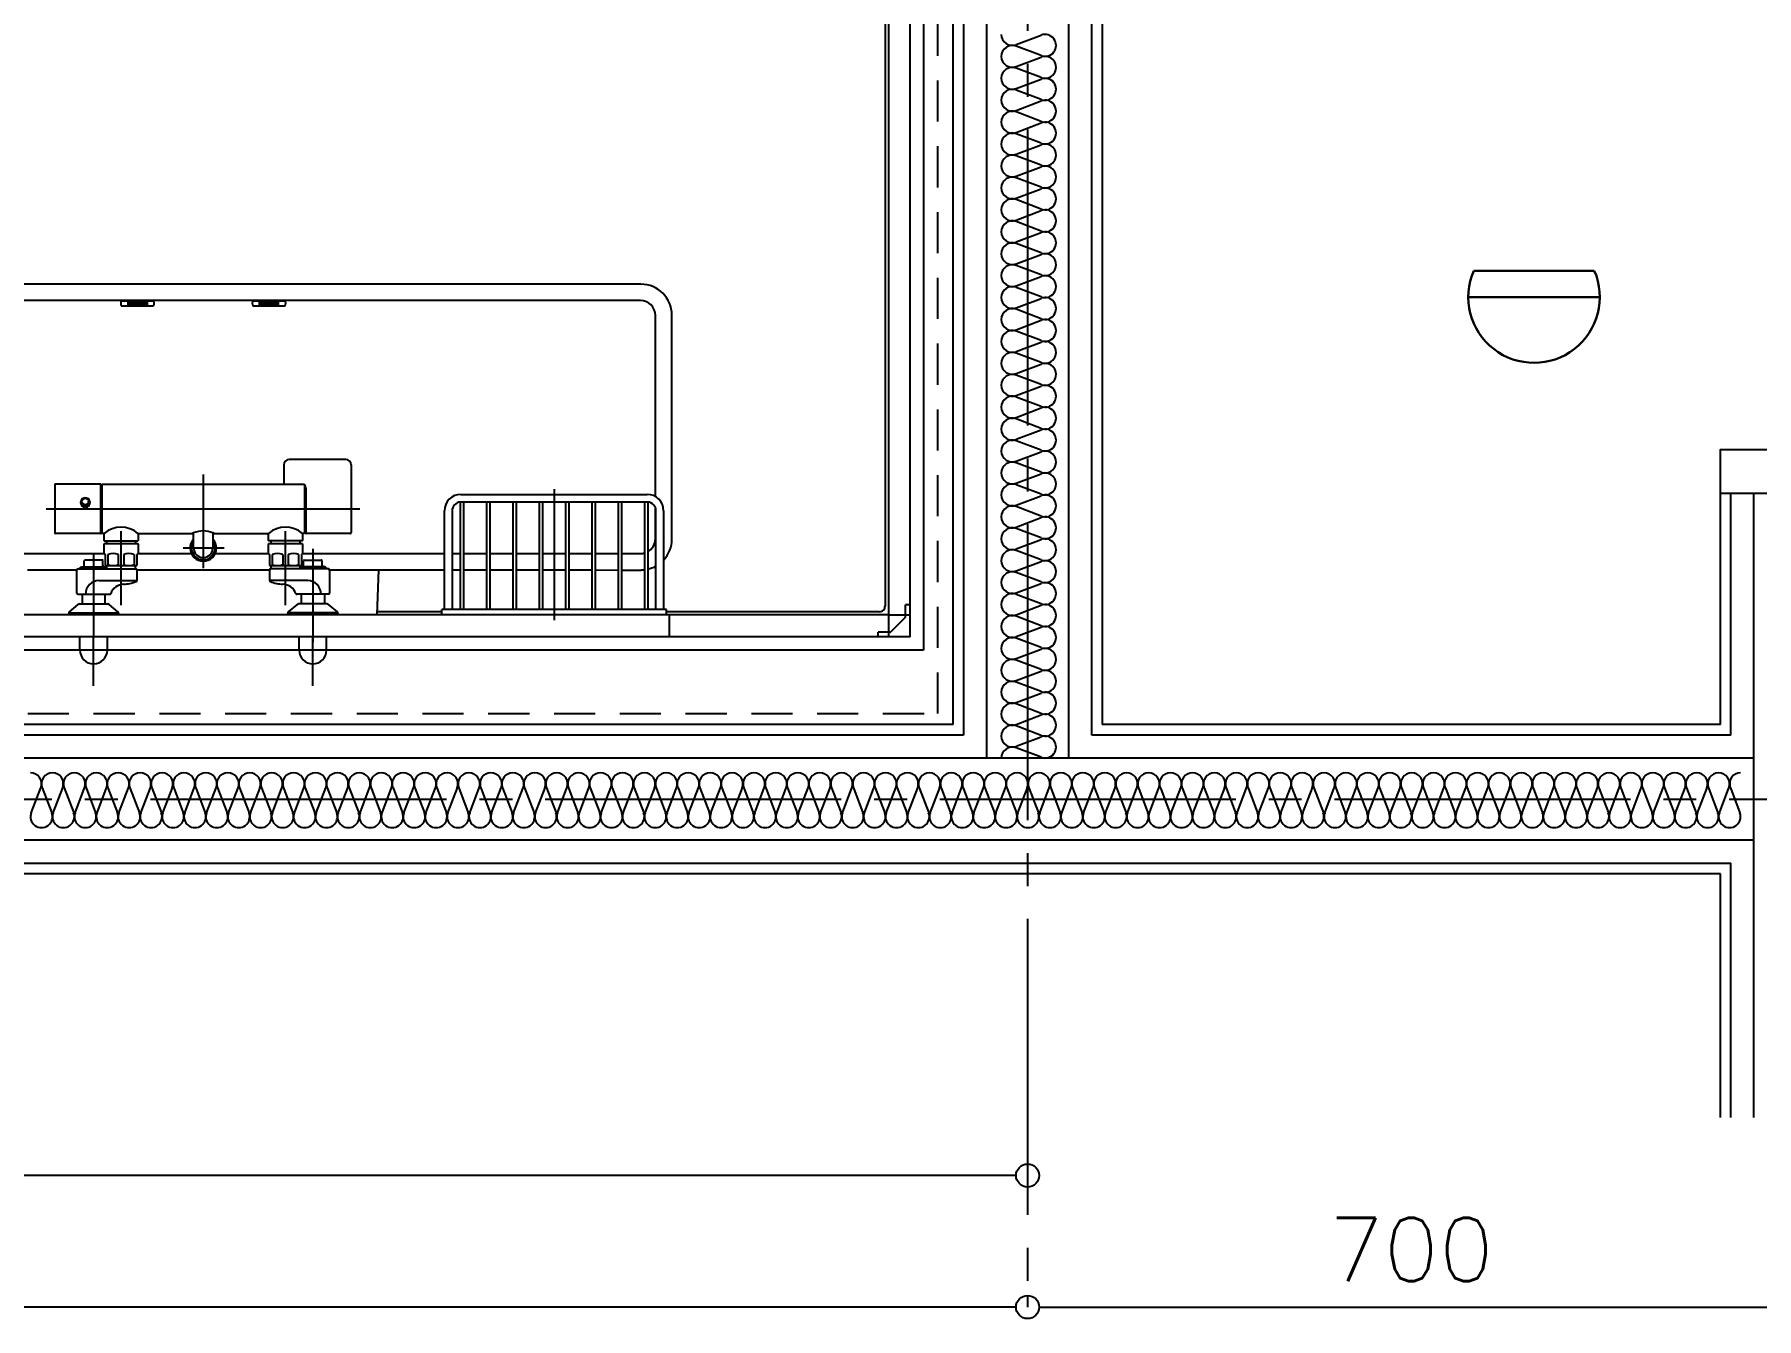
# Model space of a CAD drawing. Header units: millimetres. Extents: x 8300 to 98248, y -10383 to 40000.
# Drawn here: x 28394 to 29965, y 11826 to 12997 of the extents above; entities that cross this region are included whole.
import ezdxf
from ezdxf.enums import TextEntityAlignment as Align

# ---------------------------------------------------------------- set-up
doc = ezdxf.new("R2010")
doc.units = ezdxf.units.MM
doc.header["$LTSCALE"] = 300
doc.linetypes.add('CADEWA_LINE5', pattern=[1.2, 0.9, -0.1, 0.1, -0.1])
doc.linetypes.add('DASH-S', pattern=[0.2, 0.125, -0.075])
doc.layers.add('525EH_Tenjyo(3)', color=7, linetype='CONTINUOUS')
doc.layers.add('K建0_壁', color=7, linetype='CONTINUOUS')
doc.styles.add('txt2', font='txt.shx', dxfattribs={"width": 1.197332, "bigfont": 'extfont2'})

# ---------------------------------------------------------------- blocks, each defined once
blk = doc.blocks.new('ZGroup285', base_point=(29762, 12740))
at = {"layer": '525EH_Tenjyo(3)', "color": 6, "linetype": 'Continuous', "lineweight": 30}
for p, q in [((29707, 12782), (29817, 12782)), ((29702, 12758), (29822, 12758))]:
    blk.add_line(p, q, dxfattribs=at)
blk.add_arc((29762, 12758), 60, 156.4305, 23.5695, dxfattribs=at)

msp = doc.modelspace()

# ---------------------------------------------------------------- linework, layer by layer
at = {"layer": 'K建0_壁', "color": 250, "linetype": 'Continuous', "lineweight": -3}
for p, q in [((29205, 14100), (29205, 12436)), ((29193, 12448), (29193, 14088)), ((29241.5, 13968.5), (29241.5, 12358.5)), ((29262.5, 13947.5), (29262.5, 12337.5)), ((29337.5, 12337.5), (29337.5, 13872.5)), ((29358.5, 12358.5), (29358.5, 13851.5)), ((29170, 13308.8), (29170, 12476)), ((29173, 13268), (29173, 12468)), ((29289.6, 12988.2), (29312.5, 12996.8)), ((29312.5, 12978.2), (29289.6, 12986.8)), ((29289.6, 12968.2), (29312.5, 12976.8)), ((29312.5, 12958.2), (29289.6, 12966.8)), ((29289.6, 12948.2), (29312.5, 12956.8)), ((29312.5, 12938.2), (29289.6, 12946.8)), ((29289.6, 12928.2), (29312.5, 12936.8)), ((29312.5, 12918.2), (29289.6, 12926.8)), ((29289.6, 12908.2), (29312.5, 12916.8)), ((29312.5, 12898.2), (29289.6, 12906.8)), ((29289.6, 12888.2), (29312.5, 12896.8)), ((29312.5, 12878.2), (29289.6, 12886.8)), ((29289.6, 12868.2), (29312.5, 12876.8)), ((29312.5, 12858.2), (29289.6, 12866.8)), ((29289.6, 12848.2), (29312.5, 12856.8)), ((29312.5, 12838.2), (29289.6, 12846.8)), ((29289.6, 12828.2), (29312.5, 12836.8)), ((29312.5, 12818.2), (29289.6, 12826.8)), ((29289.6, 12808.2), (29312.5, 12816.8)), ((29312.5, 12798.2), (29289.6, 12806.8)), ((29289.6, 12788.2), (29312.5, 12796.8)), ((29312.5, 12778.2), (29289.6, 12786.8)), ((29289.6, 12768.2), (29312.5, 12776.8)), ((28947.2, 12769.7), (28148.8, 12769.7)), ((29312.5, 12758.2), (29289.6, 12766.8)), ((29289.6, 12748.2), (29312.5, 12756.8)), ((28947, 12754.7), (28149, 12754.7)), ((28473.2, 12754.6), (28479.2, 12754.6)), ((28473.2, 12750), (28479.2, 12750)), ((28479.2, 12754.6), (28496.7, 12754.6)), ((28479.2, 12754.6), (28479.2, 12753.4)), ((28479.2, 12753.4), (28479.2, 12751.2)), ((28479.2, 12753.4), (28496.7, 12753.4)), ((28479.2, 12752.3), (28496.7, 12752.3)), ((28479.2, 12751.2), (28479.2, 12750)), ((28479.2, 12751.2), (28496.7, 12751.2)), ((28479.2, 12750), (28496.7, 12750)), ((28496.7, 12754.6), (28502.7, 12754.6)), ((28496.7, 12754.6), (28496.7, 12753.4)), ((28496.7, 12753.4), (28496.7, 12752.3)), ((28496.7, 12752.3), (28496.7, 12751.2)), ((28496.7, 12751.2), (28496.7, 12750)), ((28496.7, 12750), (28502.7, 12750)), ((28593.2, 12754.6), (28599.2, 12754.6)), ((28593.2, 12750), (28599.2, 12750)), ((28599.2, 12753.4), (28599.2, 12754.6)), ((28599.2, 12754.6), (28616.7, 12754.6)), ((28599.2, 12753.4), (28616.7, 12753.4)), ((28599.2, 12752.3), (28599.2, 12753.4)), ((28599.2, 12752.3), (28616.7, 12752.3)), ((28599.2, 12751.2), (28599.2, 12752.3)), ((28599.2, 12751.2), (28616.7, 12751.2)), ((28599.2, 12750), (28599.2, 12751.2)), ((28599.2, 12750), (28616.7, 12750)), ((28616.7, 12753.4), (28616.7, 12754.6)), ((28616.7, 12754.6), (28622.7, 12754.6)), ((28616.7, 12751.2), (28616.7, 12753.4)), ((28616.7, 12750), (28616.7, 12751.2)), ((28616.7, 12750), (28622.7, 12750)), ((28960.5, 12576), (28960.5, 12741.2)), ((28975.5, 12537.3), (28975.5, 12741.4)), ((29312.5, 12738.2), (29289.6, 12746.8)), ((29289.6, 12728.2), (29312.5, 12736.8)), ((29312.5, 12718.2), (29289.6, 12726.8)), ((29289.6, 12708.2), (29312.5, 12716.8)), ((29312.5, 12698.2), (29289.6, 12706.8)), ((29289.6, 12688.2), (29312.5, 12696.8)), ((29312.5, 12678.2), (29289.6, 12686.8)), ((29289.6, 12668.2), (29312.5, 12676.8)), ((29312.5, 12658.2), (29289.6, 12666.8)), ((29289.6, 12648.2), (29312.5, 12656.8)), ((29312.5, 12638.2), (29289.6, 12646.8)), ((29289.6, 12628.2), (29312.5, 12636.8)), ((29312.5, 12618.2), (29289.6, 12626.8)), ((29289.6, 12608.2), (29312.5, 12616.8)), ((28621.5, 12604.8), (28621.5, 12588.8)), ((28678, 12609.8), (28626.5, 12609.8)), ((28683, 12604.8), (28683, 12543.1)), ((29312.5, 12598.2), (29289.6, 12606.8)), ((28412.5, 12586.5), (28412.5, 12543.1)), ((28453.9, 12587.3), (28413.3, 12587.3)), ((28454.2, 12587), (28454.2, 12585.4)), ((28454.2, 12585.4), (28454.7, 12585.4)), ((28454.2, 12585.4), (28454.2, 12543.6)), ((28455, 12586.8), (28455.5, 12586.8)), ((28455, 12586.8), (28455, 12585.7)), ((28455, 12585.7), (28455, 12543.3)), ((28455.5, 12587.4), (28455.5, 12586.8)), ((28455.5, 12587.4), (28622.1, 12587.4)), ((28455.5, 12586.8), (28455.5, 12542.2)), ((28548, 12596.1), (28548, 12510.6)), ((28622.1, 12587.4), (28640.5, 12587.4)), ((28640.5, 12587.4), (28640.5, 12542.8)), ((28641, 12585.5), (28641, 12543.9)), ((28641.6, 12583.8), (28641.6, 12544.2)), ((29289.6, 12588.2), (29312.5, 12596.8)), ((29312.5, 12578.2), (29289.6, 12586.8)), ((28437.3, 12570.6), (28437.3, 12571.5)), ((28443.4, 12570.6), (28443.4, 12571.5)), ((28782.5, 12571), (28782.5, 12473)), ((28783, 12578), (28953, 12578)), ((28785.5, 12571), (28783, 12571)), ((28806.5, 12571), (28785.5, 12571)), ((28785.5, 12571), (28785.5, 12473)), ((28809.5, 12571), (28806.5, 12571)), ((28806.5, 12571), (28806.5, 12473)), ((28830.5, 12571), (28809.5, 12571)), ((28809.5, 12571), (28809.5, 12473)), ((28833.5, 12571), (28830.5, 12571)), ((28830.5, 12571), (28830.5, 12473)), ((28854.5, 12571), (28833.5, 12571)), ((28833.5, 12571), (28833.5, 12473)), ((28857.5, 12571), (28854.5, 12571)), ((28854.5, 12571), (28854.5, 12473)), ((28878.5, 12571), (28857.5, 12571)), ((28857.5, 12571), (28857.5, 12473)), ((28868, 12582.7), (28868, 12463.3)), ((28881.5, 12571), (28878.5, 12571)), ((28878.5, 12571), (28878.5, 12473)), ((28902.5, 12571), (28881.5, 12571)), ((28881.5, 12571), (28881.5, 12473)), ((28905.5, 12571), (28902.5, 12571)), ((28902.5, 12571), (28902.5, 12473)), ((28926.5, 12571), (28905.5, 12571)), ((28905.5, 12571), (28905.5, 12473)), ((28929.5, 12571), (28926.5, 12571)), ((28926.5, 12571), (28926.5, 12473)), ((28950.5, 12571), (28929.5, 12571)), ((28929.5, 12571), (28929.5, 12473)), ((28953, 12571), (28950.5, 12571)), ((28950.5, 12571), (28950.5, 12473)), ((28953.5, 12571), (28953.5, 12473)), ((29289.6, 12568.2), (29312.5, 12576.8)), ((29941.5, 12358.5), (29941.5, 12578.8)), ((29962.5, 12009.7), (29962.5, 12578.8)), ((28404.8, 12564.8), (28690.7, 12564.8)), ((28960.5, 12537.5), (28960.5, 12565.8)), ((28961, 12473), (28961, 12563)), ((28968, 12563), (28968, 12473)), ((29312.5, 12558.2), (29289.6, 12566.8)), ((29289.6, 12548.2), (29312.5, 12556.8)), ((28453.9, 12542.3), (28413.3, 12542.3)), ((28454.2, 12543.6), (28454.7, 12543.6)), ((28454.2, 12543.6), (28454.2, 12542.6)), ((28455, 12543.3), (28455, 12542.2)), ((28455.5, 12542.2), (28455, 12542.2)), ((28457.5, 12542.2), (28455.5, 12542.2)), ((28457.5, 12536), (28457.5, 12542.2)), ((28457.5, 12542.2), (28457.5, 12542.2)), ((28473, 12476.8), (28473, 12544.3)), ((28488.5, 12542.2), (28488.5, 12536)), ((28488.5, 12542.2), (28488.5, 12542.2)), ((28488.5, 12542.2), (28537.9, 12542.2)), ((28539.2, 12537.2), (28539.2, 12542.8)), ((28539.2, 12529.1), (28539.2, 12537.2)), ((28558, 12542.2), (28607.5, 12542.2)), ((28607.5, 12536), (28607.5, 12542.2)), ((28607.5, 12542.2), (28607.5, 12542.2)), ((28623, 12476.8), (28623, 12544.3)), ((28638.5, 12542.2), (28638.5, 12536)), ((28640.5, 12542.2), (28638.5, 12542.2)), ((28638.5, 12542.2), (28638.5, 12542.2)), ((28641, 12542.8), (28640.5, 12542.8)), ((28640.5, 12542.8), (28640.5, 12542.2)), ((28641, 12543.9), (28641, 12542.8)), ((28641.6, 12544.2), (28641.3, 12544.2)), ((28641.6, 12544.2), (28641.6, 12542.6)), ((28682.2, 12542.3), (28641.9, 12542.3)), ((29312.5, 12538.2), (29289.6, 12546.8)), ((29289.6, 12528.2), (29312.5, 12536.8)), ((28286.5, 12524), (28457.5, 12524)), ((28448, 12523.9), (28448, 12447.1)), ((28457.5, 12524.1), (28457.5, 12532.7)), ((28457.6, 12523.9), (28458.4, 12523.1)), ((28459.6, 12533), (28457.8, 12533)), ((28458.5, 12522.9), (28458.5, 12513)), ((28459.6, 12535.7), (28486.4, 12535.7)), ((28486.4, 12533), (28459.6, 12533)), ((28461, 12523), (28461, 12514)), ((28470.5, 12523), (28470.5, 12514)), ((28475.5, 12523), (28475.5, 12514)), ((28485, 12523), (28485, 12514)), ((28486.4, 12533), (28486.4, 12535.7)), ((28486.4, 12535.7), (28488.2, 12535.7)), ((28488.2, 12533), (28486.4, 12533)), ((28487.5, 12522.9), (28487.5, 12513)), ((28488.4, 12523.9), (28487.6, 12523.1)), ((28488.5, 12532.7), (28488.5, 12524.1)), ((28488.5, 12524), (28537.1, 12524)), ((28529.8, 12529.1), (28567.1, 12529.1)), ((28558.8, 12524), (28607.5, 12524)), ((28607.5, 12524.1), (28607.5, 12532.7)), ((28607.6, 12523.9), (28608.4, 12523.1)), ((28609.6, 12535.7), (28607.8, 12535.7)), ((28608.5, 12522.9), (28608.5, 12513)), ((28609.6, 12535.7), (28609.6, 12533)), ((28636.4, 12535.7), (28609.6, 12535.7)), ((28611, 12523), (28611, 12514)), ((28620.5, 12523), (28620.5, 12514)), ((28625.5, 12523), (28625.5, 12514)), ((28635, 12523), (28635, 12514)), ((28638.2, 12535.7), (28636.4, 12535.7)), ((28636.4, 12533), (28636.4, 12535.7)), ((28638.2, 12533), (28636.4, 12533)), ((28637.5, 12522.9), (28637.5, 12513)), ((28638.4, 12523.9), (28637.6, 12523.1)), ((28638.5, 12532.7), (28638.5, 12524.1)), ((28638.5, 12524), (28768, 12524)), ((28648, 12528.2), (28648, 12443.3)), ((28775, 12524), (28782.5, 12524)), ((28785.5, 12524), (28806.5, 12524)), ((28809.5, 12524), (28830.5, 12524)), ((28833.5, 12524), (28854.5, 12524)), ((28857.5, 12524), (28878.5, 12524)), ((28881.5, 12524), (28902.5, 12524)), ((28905.5, 12524), (28926.5, 12524)), ((28929.5, 12524), (28947, 12524)), ((29312.5, 12518.2), (29289.6, 12526.8)), ((28387.8, 12509.1), (28432.8, 12509.1)), ((28432.8, 12487.9), (28432.8, 12509)), ((28433.8, 12510), (28434.9, 12510)), ((28434.9, 12510), (28436.9, 12512)), ((28434.9, 12510), (28486.2, 12510)), ((28436.9, 12512), (28438.3, 12512)), ((28438.3, 12512), (28457.8, 12512)), ((28439, 12512.5), (28438.8, 12512.5)), ((28439.5, 12513), (28439.5, 12517.8)), ((28455.8, 12518), (28440.3, 12518)), ((28456.5, 12513), (28456.5, 12517.8)), ((28457, 12512.5), (28457.3, 12512.5)), ((28457.8, 12512), (28459.1, 12512)), ((28458.5, 12513), (28459.8, 12513)), ((28459.1, 12512), (28459.8, 12511.3)), ((28459.8, 12513), (28459.8, 12511.3)), ((28459.8, 12511.3), (28459.8, 12510)), ((28486.2, 12510), (28486.2, 12513)), ((28486.2, 12510), (28486.5, 12510)), ((28487.5, 12509.1), (28608.5, 12509.1)), ((28487.5, 12509), (28487.5, 12499.5)), ((28608.5, 12513), (28609.8, 12513)), ((28608.5, 12509), (28608.5, 12499.5)), ((28609.8, 12510), (28609.8, 12513)), ((28609.8, 12513), (28636.2, 12513)), ((28636.2, 12513), (28636.2, 12511.3)), ((28636.2, 12513), (28637.5, 12513)), ((28636.9, 12512), (28636.2, 12511.3)), ((28636.2, 12511.3), (28636.2, 12510)), ((28639, 12512.5), (28638.7, 12512.5)), ((28639.5, 12513), (28639.5, 12517.8)), ((28640.2, 12518), (28655.7, 12518)), ((28656.5, 12513), (28656.5, 12517.8)), ((28657, 12512.5), (28657.2, 12512.5)), ((28659.1, 12512), (28657.7, 12512)), ((28661.1, 12510), (28659.1, 12512)), ((28662.2, 12510), (28661.1, 12510)), ((28663.2, 12509.1), (28708.2, 12509.1)), ((28663.2, 12509), (28663.2, 12487.9)), ((28706.7, 12468), (28708.2, 12509.1)), ((28708.2, 12509.1), (28768, 12509.1)), ((28775, 12509.1), (28782.5, 12509.1)), ((28785.5, 12509.1), (28806.5, 12509.1)), ((28809.5, 12509.1), (28830.5, 12509.1)), ((28833.5, 12509.1), (28854.5, 12509.1)), ((28857.5, 12509.1), (28878.5, 12509.1)), ((28881.5, 12509.1), (28902.5, 12509.1)), ((28905.5, 12509.1), (28926.5, 12509)), ((28929.5, 12509), (28947.2, 12509)), ((29289.6, 12508.2), (29312.5, 12516.8)), ((29312.5, 12498.2), (29289.6, 12506.8)), ((28452.7, 12499.3), (28487.5, 12499.3)), ((28643.3, 12499.3), (28608.5, 12499.3)), ((29289.6, 12488.2), (29312.5, 12496.8)), ((28425.9, 12470.7), (28433.9, 12477.5)), ((28433.8, 12486.9), (28437.5, 12486.9)), ((28435.2, 12478), (28437.5, 12478)), ((28437.5, 12486.9), (28437.5, 12478)), ((28437.5, 12478), (28458.5, 12478)), ((28458.5, 12478), (28458.5, 12486.9)), ((28458.5, 12478), (28460.8, 12478)), ((28470.1, 12470.7), (28462.1, 12477.5)), ((28625.9, 12470.7), (28633.9, 12477.5)), ((28637.5, 12486.9), (28633.3, 12486.9)), ((28637.5, 12478), (28637.5, 12486.9)), ((28658.5, 12486.9), (28637.5, 12486.9)), ((28658.5, 12486.9), (28658.5, 12478)), ((28662.2, 12486.9), (28658.5, 12486.9)), ((28660.8, 12478), (28658.5, 12478)), ((28662.1, 12477.5), (28670.1, 12470.7)), ((29193, 12477.3), (29188.7, 12477.3)), ((29188.7, 12466.5), (29188.7, 12477.3)), ((29312.5, 12478.2), (29289.6, 12486.8)), ((29289.6, 12468.2), (29312.5, 12476.8)), ((28973, 12468), (27923, 12468)), ((28425, 12468), (28425, 12468.8)), ((28426, 12470), (28470, 12470)), ((28471, 12468), (28471, 12468.8)), ((28625, 12468), (28625, 12468.8)), ((28670, 12470), (28626, 12470)), ((28671, 12468), (28671, 12468.8)), ((28765.5, 12471), (28706.8, 12471)), ((28765.5, 12468), (28765.5, 12473)), ((28768, 12473), (28765.5, 12473)), ((28961, 12473), (28953.5, 12473)), ((28968, 12473), (28961, 12473)), ((28970.5, 12473), (28968, 12473)), ((28970.5, 12468), (28970.5, 12473)), ((29165, 12471), (28970.5, 12471)), ((29173, 12468), (28973, 12468)), ((28973, 12468), (28973, 12448)), ((29173, 12468), (29173, 12448)), ((29173, 12468), (29193, 12468)), ((29188.4, 12465.8), (29175.2, 12452.6)), ((29312.5, 12458.2), (29289.6, 12466.8)), ((29193, 12448), (27876, 12448)), ((28435.5, 12436), (28435.5, 12448)), ((28448, 12403.5), (28448, 12448)), ((28460.5, 12436), (28460.5, 12448)), ((28635.5, 12436), (28635.5, 12448)), ((28648, 12403.5), (28648, 12448)), ((28660.5, 12436), (28660.5, 12448)), ((29174.5, 12452.3), (29163.7, 12452.3)), ((29163.7, 12448), (29163.7, 12452.3)), ((29289.6, 12448.2), (29312.5, 12456.8)), ((29312.5, 12438.2), (29289.6, 12446.8)), ((29205, 12436), (27600.5, 12436)), ((29289.6, 12428.2), (29312.5, 12436.8)), ((29312.5, 12418.2), (29289.6, 12426.8)), ((29289.6, 12408.2), (29312.5, 12416.8)), ((29312.5, 12398.2), (29289.6, 12406.8)), ((29289.6, 12388.2), (29312.5, 12396.8)), ((29312.5, 12378.2), (29289.6, 12386.8)), ((29289.6, 12368.2), (29312.5, 12376.8)), ((29312.5, 12358.2), (29289.6, 12366.8)), ((29241.5, 12358.5), (22650, 12358.5)), ((29289.6, 12348.2), (29312.5, 12356.8)), ((29941.5, 12358.5), (29358.5, 12358.5)), ((29962.5, 12337.5), (22650, 12337.5)), ((29312.5, 12338.2), (29289.6, 12346.8)), ((28391.1, 12287.5), (28399.8, 12310.4)), ((28401.1, 12310.4), (28409.8, 12287.5)), ((28411.1, 12287.5), (28419.8, 12310.4)), ((28421.1, 12310.4), (28429.8, 12287.5)), ((28431.1, 12287.5), (28439.8, 12310.4)), ((28441.1, 12310.4), (28449.8, 12287.5)), ((28451.1, 12287.5), (28459.8, 12310.4)), ((28461.1, 12310.4), (28469.8, 12287.5)), ((28471.1, 12287.5), (28479.8, 12310.4)), ((28481.1, 12310.4), (28489.8, 12287.5)), ((28491.1, 12287.5), (28499.8, 12310.4)), ((28501.1, 12310.4), (28509.8, 12287.5)), ((28511.1, 12287.5), (28519.8, 12310.4)), ((28521.1, 12310.4), (28529.8, 12287.5)), ((28531.1, 12287.5), (28539.8, 12310.4)), ((28541.1, 12310.4), (28549.8, 12287.5)), ((28551.1, 12287.5), (28559.8, 12310.4)), ((28561.1, 12310.4), (28569.8, 12287.5)), ((28571.1, 12287.5), (28579.8, 12310.4)), ((28581.1, 12310.4), (28589.8, 12287.5)), ((28591.1, 12287.5), (28599.8, 12310.4)), ((28601.1, 12310.4), (28609.8, 12287.5)), ((28611.1, 12287.5), (28619.8, 12310.4)), ((28621.1, 12310.4), (28629.8, 12287.5)), ((28631.1, 12287.5), (28639.8, 12310.4)), ((28641.1, 12310.4), (28649.8, 12287.5)), ((28651.1, 12287.5), (28659.8, 12310.4)), ((28661.1, 12310.4), (28669.8, 12287.5)), ((28671.1, 12287.5), (28679.8, 12310.4)), ((28681.1, 12310.4), (28689.8, 12287.5)), ((28691.1, 12287.5), (28699.8, 12310.4)), ((28701.1, 12310.4), (28709.8, 12287.5)), ((28711.1, 12287.5), (28719.8, 12310.4)), ((28721.1, 12310.4), (28729.8, 12287.5)), ((28731.1, 12287.5), (28739.8, 12310.4)), ((28741.1, 12310.4), (28749.8, 12287.5)), ((28751.1, 12287.5), (28759.8, 12310.4)), ((28761.1, 12310.4), (28769.8, 12287.5)), ((28771.1, 12287.5), (28779.8, 12310.4)), ((28781.1, 12310.4), (28789.8, 12287.5)), ((28791.1, 12287.5), (28799.8, 12310.4)), ((28801.1, 12310.4), (28809.8, 12287.5)), ((28811.1, 12287.5), (28819.8, 12310.4)), ((28821.1, 12310.4), (28829.8, 12287.5)), ((28831.1, 12287.5), (28839.8, 12310.4)), ((28841.1, 12310.4), (28849.8, 12287.5)), ((28851.1, 12287.5), (28859.8, 12310.4)), ((28861.1, 12310.4), (28869.8, 12287.5)), ((28871.1, 12287.5), (28879.8, 12310.4)), ((28881.1, 12310.4), (28889.8, 12287.5)), ((28891.1, 12287.5), (28899.8, 12310.4)), ((28901.1, 12310.4), (28909.8, 12287.5)), ((28911.1, 12287.5), (28919.8, 12310.4)), ((28921.1, 12310.4), (28929.8, 12287.5)), ((28931.1, 12287.5), (28939.8, 12310.4)), ((28941.1, 12310.4), (28949.8, 12287.5)), ((28951.1, 12287.5), (28959.8, 12310.4)), ((28961.1, 12310.4), (28969.8, 12287.5)), ((28971.1, 12287.5), (28979.8, 12310.4)), ((28981.1, 12310.4), (28989.8, 12287.5)), ((28991.1, 12287.5), (28999.8, 12310.4)), ((29001.1, 12310.4), (29009.8, 12287.5)), ((29011.1, 12287.5), (29019.8, 12310.4)), ((29021.1, 12310.4), (29029.8, 12287.5)), ((29031.1, 12287.5), (29039.8, 12310.4)), ((29041.1, 12310.4), (29049.8, 12287.5)), ((29051.1, 12287.5), (29059.8, 12310.4)), ((29061.1, 12310.4), (29069.8, 12287.5)), ((29071.1, 12287.5), (29079.8, 12310.4)), ((29081.1, 12310.4), (29089.8, 12287.5)), ((29091.1, 12287.5), (29099.8, 12310.4)), ((29101.1, 12310.4), (29109.8, 12287.5)), ((29111.1, 12287.5), (29119.8, 12310.4)), ((29121.1, 12310.4), (29129.8, 12287.5)), ((29131.1, 12287.5), (29139.8, 12310.4)), ((29141.1, 12310.4), (29149.8, 12287.5)), ((29151.1, 12287.5), (29159.8, 12310.4)), ((29161.1, 12310.4), (29169.8, 12287.5)), ((29171.1, 12287.5), (29179.8, 12310.4)), ((29181.1, 12310.4), (29189.8, 12287.5)), ((29191.1, 12287.5), (29199.8, 12310.4)), ((29201.1, 12310.4), (29209.8, 12287.5)), ((29211.1, 12287.5), (29219.8, 12310.4)), ((29221.1, 12310.4), (29229.8, 12287.5)), ((29231.1, 12287.5), (29239.8, 12310.4)), ((29241.1, 12310.4), (29249.8, 12287.5)), ((29251.1, 12287.5), (29259.8, 12310.4)), ((29261.1, 12310.4), (29269.8, 12287.5)), ((29271.1, 12287.5), (29279.8, 12310.4)), ((29281.1, 12310.4), (29289.8, 12287.5)), ((29291.1, 12287.5), (29299.8, 12310.4)), ((29301.1, 12310.4), (29309.8, 12287.5)), ((29311.1, 12287.5), (29319.8, 12310.4)), ((29321.1, 12310.4), (29329.8, 12287.5)), ((29331.1, 12287.5), (29339.8, 12310.4)), ((29341.1, 12310.4), (29349.8, 12287.5)), ((29351.1, 12287.5), (29359.8, 12310.4)), ((29361.1, 12310.4), (29369.8, 12287.5)), ((29371.1, 12287.5), (29379.8, 12310.4)), ((29381.1, 12310.4), (29389.8, 12287.5)), ((29391.1, 12287.5), (29399.8, 12310.4)), ((29401.1, 12310.4), (29409.8, 12287.5)), ((29411.1, 12287.5), (29419.8, 12310.4)), ((29421.1, 12310.4), (29429.8, 12287.5)), ((29431.1, 12287.5), (29439.8, 12310.4)), ((29441.1, 12310.4), (29449.8, 12287.5)), ((29451.1, 12287.5), (29459.8, 12310.4)), ((29461.1, 12310.4), (29469.8, 12287.5)), ((29471.1, 12287.5), (29479.8, 12310.4)), ((29481.1, 12310.4), (29489.8, 12287.5)), ((29491.1, 12287.5), (29499.8, 12310.4)), ((29501.1, 12310.4), (29509.8, 12287.5)), ((29511.1, 12287.5), (29519.8, 12310.4)), ((29521.1, 12310.4), (29529.8, 12287.5)), ((29531.1, 12287.5), (29539.8, 12310.4)), ((29541.1, 12310.4), (29549.8, 12287.5)), ((29551.1, 12287.5), (29559.8, 12310.4)), ((29561.1, 12310.4), (29569.8, 12287.5)), ((29571.1, 12287.5), (29579.8, 12310.4)), ((29581.1, 12310.4), (29589.8, 12287.5)), ((29591.1, 12287.5), (29599.8, 12310.4)), ((29601.1, 12310.4), (29609.8, 12287.5)), ((29611.1, 12287.5), (29619.8, 12310.4)), ((29621.1, 12310.4), (29629.8, 12287.5)), ((29631.1, 12287.5), (29639.8, 12310.4)), ((29641.1, 12310.4), (29649.8, 12287.5)), ((29651.1, 12287.5), (29659.8, 12310.4)), ((29661.1, 12310.4), (29669.8, 12287.5)), ((29671.1, 12287.5), (29679.8, 12310.4)), ((29681.1, 12310.4), (29689.8, 12287.5)), ((29691.1, 12287.5), (29699.8, 12310.4)), ((29701.1, 12310.4), (29709.8, 12287.5)), ((29711.1, 12287.5), (29719.8, 12310.4)), ((29721.1, 12310.4), (29729.8, 12287.5)), ((29731.1, 12287.5), (29739.8, 12310.4)), ((29741.1, 12310.4), (29749.8, 12287.5)), ((29751.1, 12287.5), (29759.8, 12310.4)), ((29761.1, 12310.4), (29769.8, 12287.5)), ((29771.1, 12287.5), (29779.8, 12310.4)), ((29781.1, 12310.4), (29789.8, 12287.5)), ((29791.1, 12287.5), (29799.8, 12310.4)), ((29801.1, 12310.4), (29809.8, 12287.5)), ((29811.1, 12287.5), (29819.8, 12310.4)), ((29821.1, 12310.4), (29829.8, 12287.5)), ((29831.1, 12287.5), (29839.8, 12310.4)), ((29841.1, 12310.4), (29849.8, 12287.5)), ((29851.1, 12287.5), (29859.8, 12310.4)), ((29861.1, 12310.4), (29869.8, 12287.5)), ((29871.1, 12287.5), (29879.8, 12310.4)), ((29881.1, 12310.4), (29889.8, 12287.5)), ((29891.1, 12287.5), (29899.8, 12310.4)), ((29901.1, 12310.4), (29909.8, 12287.5)), ((29911.1, 12287.5), (29919.8, 12310.4)), ((29921.1, 12310.4), (29929.8, 12287.5)), ((29931.1, 12287.5), (29939.8, 12310.4)), ((29941.1, 12310.4), (29949.8, 12287.5)), ((29962.5, 12262.5), (22650, 12262.5)), ((22650, 12241.5), (29941.5, 12241.5)), ((29941.5, 12009.7), (29941.5, 12241.5)), ((29300, 11972.1), (29300, 11956.7)), ((29289.5, 11956.7), (27100.5, 11956.7)), ((29300, 11846.5), (29300, 11836.7)), ((29300, 11846.5), (29300, 11836.7)), ((29289.5, 11836.7), (22610.5, 11836.7)), ((29310.5, 11836.7), (29989.5, 11836.7))]:
    msp.add_line(p, q, dxfattribs=at)
at = {"layer": 'K建0_壁', "color": 250, "linetype": 'CADEWA_LINE5', "lineweight": -3}
for p, q in [((29300, 13990.7), (29300, 11841.6)), ((19860, 12300), (31156, 12300))]:
    msp.add_line(p, q, dxfattribs=at)
at = {"layer": 'K建0_壁', "color": 250, "linetype": 'Continuous', "lineweight": -3, "ltscale": 0.3}
for p, q in [((29232, 12368), (29232, 13978)), ((29368, 13842), (29368, 12368)), ((29932, 12368), (29932, 12578.8)), ((29232, 12368), (22650, 12368)), ((29932, 12368), (29368, 12368)), ((29932, 12232), (22650, 12232)), ((29932, 12009.7), (29932, 12232))]:
    msp.add_line(p, q, dxfattribs=at)
at = {"layer": 'K建0_壁', "color": 250, "linetype": 'DASH-S', "lineweight": -3}
msp.add_lwpolyline([(29218, 14113), (27128, 14113), (27128, 12378), (29218, 12378)], close=True, dxfattribs=at)
at = {"layer": 'K建0_壁', "color": 250, "linetype": 'Continuous', "lineweight": -3}
msp.add_lwpolyline([(30078, 12578.8), (29932, 12578.8), (29932, 12618.8), (30019, 12618.8), (30019, 12593.8), (30078, 12593.8)], close=True, dxfattribs=at)
for points in [[(28775, 12563), (28775, 12473), (28768, 12473), (28768, 12563)], [(28556.7, 12542.8), (28556.7, 12537.2), (28556.7, 12529.1)], [(28457.8, 12535.7), (28459.6, 12535.7), (28459.6, 12533)], [(28636.4, 12533), (28609.6, 12533), (28607.8, 12533)], [(28459.8, 12513), (28486.2, 12513), (28487.5, 12513)], [(28661.1, 12510), (28609.8, 12510), (28609.5, 12510)], [(28657.7, 12512), (28638.2, 12512), (28636.9, 12512)], [(28437.5, 12486.9), (28458.5, 12486.9), (28462.7, 12486.9)], [(28658.5, 12478), (28637.5, 12478), (28635.2, 12478)], [(28953.5, 12473), (28950.5, 12473), (28929.5, 12473), (28926.5, 12473), (28905.5, 12473), (28902.5, 12473), (28881.5, 12473), (28878.5, 12473), (28857.5, 12473), (28854.5, 12473), (28833.5, 12473), (28830.5, 12473), (28809.5, 12473), (28806.5, 12473), (28785.5, 12473), (28782.5, 12473), (28775, 12473)]]:
    msp.add_lwpolyline(points, dxfattribs=at)
for centre, radius in [((28440.4, 12571.5), 3.05), ((29300, 11956.7), 10.5), ((29300, 11836.7), 10.5), ((29300, 11836.7), 10.5)]:
    msp.add_circle(centre, radius, dxfattribs=at)
for centre, radius, start, end in [((29286, 12997.5), 10, 180, 290.7966), ((29316, 12987.5), 10, 249.2034, 110.7966), ((29286, 12977.5), 10, 69.2034, 180), ((29286, 12977.5), 10, 180, 290.7966), ((29316, 12967.5), 10, 249.2034, 110.7966), ((29286, 12957.5), 10, 69.2034, 180), ((29286, 12957.5), 10, 180, 290.7966), ((29286, 12937.5), 10, 69.2034, 180), ((29316, 12947.5), 10, 249.2034, 110.7966), ((29286, 12937.5), 10, 180, 290.7966), ((29316, 12927.5), 10, 249.2034, 110.7966), ((29286, 12917.5), 10, 69.2034, 180), ((29286, 12917.5), 10, 180, 290.7966), ((29316, 12907.5), 10, 249.2034, 110.7966), ((29286, 12897.5), 10, 69.2034, 180), ((29286, 12897.5), 10, 180, 290.7966), ((29286, 12877.5), 10, 69.2034, 180), ((29316, 12887.5), 10, 249.2034, 110.7966), ((29286, 12877.5), 10, 180, 290.7966), ((29286, 12857.5), 10, 69.2034, 180), ((29316, 12867.5), 10, 249.2034, 110.7966), ((29286, 12857.5), 10, 180, 290.7966), ((29316, 12847.5), 10, 249.2034, 110.7966), ((29286, 12837.5), 10, 69.2034, 180), ((29286, 12837.5), 10, 180, 290.7966), ((29316, 12827.5), 10, 249.2034, 110.7966), ((29286, 12817.5), 10, 69.2034, 180), ((29286, 12817.5), 10, 180, 290.7966), ((29286, 12797.5), 10, 69.2034, 180), ((29316, 12807.5), 10, 249.2034, 110.7966), ((29286, 12797.5), 10, 180, 290.7966), ((29316, 12787.5), 10, 249.2034, 110.7966), ((29286, 12777.5), 10, 69.2034, 180), ((29286, 12777.5), 10, 180, 290.7966), ((29316, 12767.5), 10, 249.2034, 110.7966), ((28947.2, 12741.4), 28.3, 0, 90), ((29286, 12757.5), 10, 69.2034, 180), ((29286, 12757.5), 10, 180, 290.7966), ((29316, 12747.5), 10, 249.2034, 110.7966), ((28478.1, 12752.3), 5.35, 155.0342, 204.9658), ((28497.9, 12752.3), 5.34, 334.9637, 25.0363), ((28598.1, 12752.3), 5.34, 154.9637, 205.0363), ((28617.9, 12752.3), 5.35, 335.0342, 24.9658), ((28947, 12741.2), 13.5, 0, 90), ((29286, 12737.5), 10, 69.2034, 180), ((29286, 12737.5), 10, 180, 290.7966), ((29286, 12717.5), 10, 69.2034, 180), ((29316, 12727.5), 10, 249.2034, 110.7966), ((29286, 12717.5), 10, 180, 290.7966), ((29316, 12707.5), 10, 249.2034, 110.7966), ((29286, 12697.5), 10, 69.2034, 180), ((29286, 12697.5), 10, 180, 290.7966), ((29316, 12687.5), 10, 249.2034, 110.7966), ((29286, 12677.5), 10, 69.2034, 180), ((29286, 12677.5), 10, 180, 290.7966), ((29286, 12657.5), 10, 69.2034, 180), ((29316, 12667.5), 10, 249.2034, 110.7966), ((29286, 12657.5), 10, 180, 290.7966), ((29286, 12637.5), 10, 69.2034, 180), ((29316, 12647.5), 10, 249.2034, 110.7966), ((29286, 12637.5), 10, 180, 290.7966), ((29316, 12627.5), 10, 249.2034, 110.7966), ((29286, 12617.5), 10, 69.2034, 180), ((29286, 12617.5), 10, 180, 290.7966), ((29316, 12607.5), 10, 249.2034, 110.7966), ((28626.5, 12604.8), 5, 90, 180), ((28678, 12604.8), 5, 0, 90), ((29286, 12597.5), 10, 69.2034, 180), ((28413.3, 12586.5), 0.8, 90, 180), ((28453.9, 12587), 0.3, 0, 90), ((28454.7, 12585.7), 0.3, 270, 0), ((28623.5, 12588.8), 2, 180, 224.427), ((28638.6, 12583.8), 3, 0, 49.4596), ((29286, 12597.5), 10, 180, 290.7966), ((29286, 12577.5), 10, 69.2034, 180), ((29316, 12587.5), 10, 249.2034, 110.7966), ((28440.1, 12570.6), 4.13, 142.7817, 217.2183), ((28440.4, 12570.2), 4.57, 38.8047, 141.1953), ((28440.4, 12570.7), 4.42, 216.4222, 323.5778), ((28440.4, 12570.6), 3.05, 180, 0), ((28440.7, 12570.6), 4.08, 322.2936, 37.7064), ((28783, 12563), 15, 90, 180), ((28783, 12563), 8, 93.5833, 180), ((28783, 12563), 8, 90, 93.5833), ((28953, 12563), 15, 0, 90), ((28953, 12563), 8, 86.4167, 90), ((28953, 12563), 8, 0, 86.4167), ((29286, 12577.5), 10, 180, 290.7966), ((29316, 12567.5), 10, 249.2034, 110.7966), ((29286, 12557.5), 10, 69.2034, 180), ((29286, 12557.5), 10, 180, 290.7966), ((29316, 12547.5), 10, 249.2034, 110.7966), ((28413.3, 12543.1), 0.8, 180, 270), ((28453.9, 12542.6), 0.3, 270, 0), ((28454.7, 12543.3), 0.3, 0, 90), ((28457.8, 12542.2), 0.3, 130.713, 172.8976), ((28473, 12524.5), 23.6, 49.287, 130.713), ((28488.2, 12542.2), 0.3, 7.1024, 49.287), ((28548, 12529.1), 12, 137.0726, 42.9274), ((28548, 12522.1), 22.5, 112.8796, 116.5274), ((28548, 12522.1), 22.5, 67.1162, 112.8796), ((28548, 12522.1), 22.5, 63.4726, 67.1162), ((28607.8, 12542.2), 0.3, 130.713, 172.8974), ((28623, 12524.5), 23.6, 49.287, 130.713), ((28638.2, 12542.2), 0.3, 7.1026, 49.287), ((28641.3, 12543.9), 0.3, 90, 180), ((28641.9, 12542.6), 0.3, 180, 270), ((28682.2, 12543.1), 0.8, 269.9992, 0), ((28947, 12537.5), 13.5, 298.7822, 0), ((28947.2, 12537.3), 28.3, 317.3057, 0), ((29286, 12537.5), 10, 69.2034, 180), ((29286, 12537.5), 10, 180, 290.7966), ((29316, 12527.5), 10, 249.2034, 110.7966), ((28457.8, 12536), 0.3, 179.9999, 270), ((28457.8, 12532.7), 0.3, 90, 180.0001), ((28457.8, 12524.1), 0.3, 180, 225), ((28458.2, 12522.9), 0.3, 0, 45), ((28465.8, 12512), 12, 66.4081, 113.5919), ((28480.2, 12512), 12, 66.4081, 113.5919), ((28487.8, 12522.9), 0.3, 135, 180), ((28488.2, 12536), 0.3, 270, 0), ((28488.2, 12532.7), 0.3, 359.9999, 90), ((28488.2, 12524.1), 0.3, 315, 0), ((28548, 12529.1), 10.8, 144.484, 35.516), ((28548, 12529.1), 8.75, 180, 0), ((28607.8, 12536), 0.3, 180, 270), ((28607.8, 12532.7), 0.3, 90, 180.0001), ((28607.8, 12524.1), 0.3, 180, 225), ((28608.2, 12522.9), 0.3, 0, 45), ((28615.8, 12512), 12, 66.4081, 113.5919), ((28630.2, 12512), 12, 66.4081, 113.5919), ((28637.8, 12522.9), 0.3, 135, 180), ((28638.2, 12536), 0.3, 269.9972, 0.0028), ((28638.2, 12532.7), 0.3, 359.9999, 90), ((28638.2, 12524.1), 0.3, 315, 0), ((28947, 12537.5), 13.5, 270, 285.0261), ((29286, 12517.5), 10, 69.2034, 180), ((28433.8, 12509), 1, 90, 180), ((28438.3, 12512.5), 0.5, 270, 0), ((28439, 12513), 0.5, 270, 0), ((28440.3, 12516.5), 1.5, 90, 120), ((28455.8, 12516.5), 1.5, 60, 90), ((28457, 12513), 0.5, 180, 270), ((28457.8, 12512.5), 0.5, 180, 270), ((28465.8, 12524.7), 11.7, 245.8805, 294.1195), ((28480.2, 12524.7), 11.7, 245.8025, 294.1975), ((28486.5, 12509), 1, 0, 89.9859), ((28609.5, 12509), 1, 90, 180), ((28615.8, 12524.6), 11.6, 245.6189, 294.3811), ((28630.2, 12524.9), 11.9, 246.1869, 293.8131), ((28638.2, 12512.5), 0.5, 270, 0), ((28639, 12513), 0.5, 270, 0), ((28640.2, 12516.5), 1.5, 90, 120), ((28655.7, 12516.5), 1.5, 60, 90), ((28657, 12513), 0.5, 180, 270), ((28657.7, 12512.5), 0.5, 180, 270), ((28662.2, 12509), 1, 0, 90), ((28947.2, 12537.3), 28.3, 270, 276.6964), ((28947.2, 12537.3), 28.3, 282.8627, 299.1851), ((29286, 12517.5), 10, 180, 290.7966), ((29286, 12497.5), 10, 69.2034, 180), ((29316, 12507.5), 10, 249.2034, 110.7966), ((28452.7, 12487.3), 12, 90, 181.4328), ((28475.8, 12483), 13, 92.5043, 159.7128), ((28473.7, 12531), 35, 272.5043, 292.0243), ((28486.5, 12499.5), 1, 292.0243, 0), ((28609.5, 12499.5), 1, 180, 247.9757), ((28622.2, 12531), 35, 247.9757, 267.4957), ((28620.2, 12483), 13, 20.2872, 87.4957), ((28643.3, 12487.3), 12, 358.5672, 90), ((29286, 12497.5), 10, 180, 290.7966), ((29316, 12487.5), 10, 249.2034, 110.7966), ((28433.8, 12487.9), 1, 180, 270), ((28435.2, 12476), 2, 90, 130.1009), ((28460.8, 12476), 2, 49.8991, 90), ((28462.7, 12487.9), 1, 270.0141, 339.7128), ((28633.3, 12487.9), 1, 200.2872, 270), ((28635.2, 12476), 2, 90, 130.1009), ((28660.8, 12476), 2, 49.8991, 90), ((28662.2, 12487.9), 1, 270, 0), ((29165, 12476), 5, 270, 0.0007), ((29286, 12477.5), 10, 69.2034, 180), ((29286, 12477.5), 10, 180, 290.7966), ((29316, 12467.5), 10, 249.2034, 110.7966), ((28427.5, 12468.8), 2.5, 130.1009, 180), ((28468.5, 12468.8), 2.5, 0, 49.8991), ((28627.5, 12468.8), 2.5, 130.1009, 180), ((28668.5, 12468.8), 2.5, 0, 49.8991), ((29187.7, 12466.5), 1, 314.994, 0.0044), ((29286, 12457.5), 10, 69.2034, 180), ((29174.5, 12453.3), 1, 269.9986, 315.0029), ((29286, 12457.5), 10, 180, 290.7966), ((29286, 12437.5), 10, 69.2034, 180), ((29316, 12447.5), 10, 249.2034, 110.7966), ((28448, 12436), 12.5, 180, 0), ((28648, 12436), 12.5, 180, 0), ((29286, 12437.5), 10, 180, 290.7966), ((29286, 12417.5), 10, 69.2034, 180), ((29316, 12427.5), 10, 249.2034, 110.7966), ((29286, 12417.5), 10, 180, 290.7966), ((29316, 12407.5), 10, 249.2034, 110.7966), ((29286, 12397.5), 10, 69.2034, 180), ((29286, 12397.5), 10, 180, 290.7966), ((29316, 12387.5), 10, 249.2034, 110.7966), ((29286, 12377.5), 10, 69.2034, 180), ((29286, 12377.5), 10, 180, 290.7966), ((29286, 12357.5), 10, 69.2034, 180), ((29316, 12367.5), 10, 249.2034, 110.7966), ((29286, 12357.5), 10, 180, 290.7966), ((29316, 12347.5), 10, 249.2034, 110.7966), ((29286, 12337.5), 10, 69.2034, 180), ((28390.4, 12314), 10, 339.2034, 90), ((28410.4, 12314), 10, 90, 200.7966), ((28410.4, 12314), 10, 339.2034, 90), ((28430.4, 12314), 10, 90, 200.7966), ((28430.4, 12314), 10, 339.2034, 90), ((28450.4, 12314), 10, 90, 200.7966), ((28450.4, 12314), 10, 339.2034, 90), ((28470.4, 12314), 10, 90, 200.7966), ((28470.4, 12314), 10, 339.2034, 90), ((28490.4, 12314), 10, 90, 200.7966), ((28490.4, 12314), 10, 339.2034, 90), ((28510.4, 12314), 10, 90, 200.7966), ((28510.4, 12314), 10, 339.2034, 90), ((28530.4, 12314), 10, 90, 200.7966), ((28530.4, 12314), 10, 339.2034, 90), ((28550.4, 12314), 10, 90, 200.7966), ((28550.4, 12314), 10, 339.2034, 90), ((28570.4, 12314), 10, 90, 200.7966), ((28570.4, 12314), 10, 339.2034, 90), ((28590.4, 12314), 10, 90, 200.7966), ((28590.4, 12314), 10, 339.2034, 90), ((28610.4, 12314), 10, 90, 200.7966), ((28610.4, 12314), 10, 339.2034, 90), ((28630.4, 12314), 10, 90, 200.7966), ((28630.4, 12314), 10, 339.2034, 90), ((28650.4, 12314), 10, 90, 200.7966), ((28650.4, 12314), 10, 339.2034, 90), ((28670.4, 12314), 10, 90, 200.7966), ((28670.4, 12314), 10, 339.2034, 90), ((28690.4, 12314), 10, 90, 200.7966), ((28690.4, 12314), 10, 339.2034, 90), ((28710.4, 12314), 10, 90, 200.7966), ((28710.4, 12314), 10, 339.2034, 90), ((28730.4, 12314), 10, 90, 200.7966), ((28730.4, 12314), 10, 339.2034, 90), ((28750.4, 12314), 10, 90, 200.7966), ((28750.4, 12314), 10, 339.2034, 90), ((28770.4, 12314), 10, 90, 200.7966), ((28770.4, 12314), 10, 339.2034, 90), ((28790.4, 12314), 10, 90, 200.7966), ((28790.4, 12314), 10, 339.2034, 90), ((28810.4, 12314), 10, 90, 200.7966), ((28810.4, 12314), 10, 339.2034, 90), ((28830.4, 12314), 10, 90, 200.7966), ((28830.4, 12314), 10, 339.2034, 90), ((28850.4, 12314), 10, 90, 200.7966), ((28850.4, 12314), 10, 339.2034, 90), ((28870.4, 12314), 10, 90, 200.7966), ((28870.4, 12314), 10, 339.2034, 90), ((28890.4, 12314), 10, 90, 200.7966), ((28890.4, 12314), 10, 339.2034, 90), ((28910.4, 12314), 10, 90, 200.7966), ((28910.4, 12314), 10, 339.2034, 90), ((28930.4, 12314), 10, 90, 200.7966), ((28930.4, 12314), 10, 339.2034, 90), ((28950.4, 12314), 10, 90, 200.7966), ((28950.4, 12314), 10, 339.2034, 90), ((28970.4, 12314), 10, 90, 200.7966), ((28970.4, 12314), 10, 339.2034, 90), ((28990.4, 12314), 10, 90, 200.7966), ((28990.4, 12314), 10, 339.2034, 90), ((29010.4, 12314), 10, 90, 200.7966), ((29010.4, 12314), 10, 339.2034, 90), ((29030.4, 12314), 10, 90, 200.7966), ((29030.4, 12314), 10, 339.2034, 90), ((29050.4, 12314), 10, 90, 200.7966), ((29050.4, 12314), 10, 339.2034, 90), ((29070.4, 12314), 10, 90, 200.7966), ((29070.4, 12314), 10, 339.2034, 90), ((29090.4, 12314), 10, 90, 200.7966), ((29090.4, 12314), 10, 339.2034, 90), ((29110.4, 12314), 10, 90, 200.7966), ((29110.4, 12314), 10, 339.2034, 90), ((29130.4, 12314), 10, 90, 200.7966), ((29130.4, 12314), 10, 339.2034, 90), ((29150.4, 12314), 10, 90, 200.7966), ((29150.4, 12314), 10, 339.2034, 90), ((29170.4, 12314), 10, 90, 200.7966), ((29170.4, 12314), 10, 339.2034, 90), ((29190.4, 12314), 10, 90, 200.7966), ((29190.4, 12314), 10, 339.2034, 90), ((29210.4, 12314), 10, 90, 200.7966), ((29210.4, 12314), 10, 339.2034, 90), ((29230.4, 12314), 10, 90, 200.7966), ((29230.4, 12314), 10, 339.2034, 90), ((29250.4, 12314), 10, 90, 200.7966), ((29250.4, 12314), 10, 339.2034, 90), ((29270.4, 12314), 10, 90, 200.7966), ((29270.4, 12314), 10, 339.2034, 90), ((29290.4, 12314), 10, 90, 200.7966), ((29290.4, 12314), 10, 339.2034, 90), ((29310.4, 12314), 10, 90, 200.7966), ((29310.4, 12314), 10, 339.2034, 90), ((29330.4, 12314), 10, 90, 200.7966), ((29330.4, 12314), 10, 339.2034, 90), ((29350.4, 12314), 10, 90, 200.7966), ((29350.4, 12314), 10, 339.2034, 90), ((29370.4, 12314), 10, 90, 200.7966), ((29370.4, 12314), 10, 339.2034, 90), ((29390.4, 12314), 10, 90, 200.7966), ((29390.4, 12314), 10, 339.2034, 90), ((29410.4, 12314), 10, 90, 200.7966), ((29410.4, 12314), 10, 339.2034, 90), ((29430.4, 12314), 10, 90, 200.7966), ((29430.4, 12314), 10, 339.2034, 90), ((29450.4, 12314), 10, 90, 200.7966), ((29450.4, 12314), 10, 339.2034, 90), ((29470.4, 12314), 10, 90, 200.7966), ((29470.4, 12314), 10, 339.2034, 90), ((29490.4, 12314), 10, 90, 200.7966), ((29490.4, 12314), 10, 339.2034, 90), ((29510.4, 12314), 10, 90, 200.7966), ((29510.4, 12314), 10, 339.2034, 90), ((29530.4, 12314), 10, 90, 200.7966), ((29530.4, 12314), 10, 339.2034, 90), ((29550.4, 12314), 10, 90, 200.7966), ((29550.4, 12314), 10, 339.2034, 90), ((29570.4, 12314), 10, 90, 200.7966), ((29570.4, 12314), 10, 339.2034, 90), ((29590.4, 12314), 10, 90, 200.7966), ((29590.4, 12314), 10, 339.2034, 90), ((29610.4, 12314), 10, 90, 200.7966), ((29610.4, 12314), 10, 339.2034, 90), ((29630.4, 12314), 10, 90, 200.7966), ((29630.4, 12314), 10, 339.2034, 90), ((29650.4, 12314), 10, 90, 200.7966), ((29650.4, 12314), 10, 339.2034, 90), ((29670.4, 12314), 10, 90, 200.7966), ((29670.4, 12314), 10, 339.2034, 90), ((29690.4, 12314), 10, 90, 200.7966), ((29690.4, 12314), 10, 339.2034, 90), ((29710.4, 12314), 10, 90, 200.7966), ((29710.4, 12314), 10, 339.2034, 90), ((29730.4, 12314), 10, 90, 200.7966), ((29730.4, 12314), 10, 339.2034, 90), ((29750.4, 12314), 10, 90, 200.7966), ((29750.4, 12314), 10, 339.2034, 90), ((29770.4, 12314), 10, 90, 200.7966), ((29770.4, 12314), 10, 339.2034, 90), ((29790.4, 12314), 10, 90, 200.7966), ((29790.4, 12314), 10, 339.2034, 90), ((29810.4, 12314), 10, 90, 200.7966), ((29810.4, 12314), 10, 339.2034, 90), ((29830.4, 12314), 10, 90, 200.7966), ((29830.4, 12314), 10, 339.2034, 90), ((29850.4, 12314), 10, 90, 200.7966), ((29850.4, 12314), 10, 339.2034, 90), ((29870.4, 12314), 10, 90, 200.7966), ((29870.4, 12314), 10, 339.2034, 90), ((29890.4, 12314), 10, 90, 200.7966), ((29890.4, 12314), 10, 339.2034, 90), ((29910.4, 12314), 10, 90, 200.7966), ((29910.4, 12314), 10, 339.2034, 90), ((29930.4, 12314), 10, 90, 200.7966), ((29930.4, 12314), 10, 339.2034, 90), ((29950.4, 12314), 10, 90, 200.7966), ((28400.4, 12284), 10, 159.2034, 20.7966), ((28420.4, 12284), 10, 159.2034, 20.7966), ((28440.4, 12284), 10, 159.2034, 20.7966), ((28460.4, 12284), 10, 159.2034, 20.7966), ((28480.4, 12284), 10, 159.2034, 20.7966), ((28500.4, 12284), 10, 159.2034, 20.7966), ((28520.4, 12284), 10, 159.2034, 20.7966), ((28540.4, 12284), 10, 159.2034, 20.7966), ((28560.4, 12284), 10, 159.2034, 20.7966), ((28580.4, 12284), 10, 159.2034, 20.7966), ((28600.4, 12284), 10, 159.2034, 20.7966), ((28620.4, 12284), 10, 159.2034, 20.7966), ((28640.4, 12284), 10, 159.2034, 20.7966), ((28660.4, 12284), 10, 159.2034, 20.7966), ((28680.4, 12284), 10, 159.2034, 20.7966), ((28700.4, 12284), 10, 159.2034, 20.7966), ((28720.4, 12284), 10, 159.2034, 20.7966), ((28740.4, 12284), 10, 159.2034, 20.7966), ((28760.4, 12284), 10, 159.2034, 20.7966), ((28780.4, 12284), 10, 159.2034, 20.7966), ((28800.4, 12284), 10, 159.2034, 20.7966), ((28820.4, 12284), 10, 159.2034, 20.7966), ((28840.4, 12284), 10, 159.2034, 20.7966), ((28860.4, 12284), 10, 159.2034, 20.7966), ((28880.4, 12284), 10, 159.2034, 20.7966), ((28900.4, 12284), 10, 159.2034, 20.7966), ((28920.4, 12284), 10, 159.2034, 20.7966), ((28940.4, 12284), 10, 159.2034, 20.7966), ((28960.4, 12284), 10, 159.2034, 20.7966), ((28980.4, 12284), 10, 159.2034, 20.7966), ((29000.4, 12284), 10, 159.2034, 20.7966), ((29020.4, 12284), 10, 159.2034, 20.7966), ((29040.4, 12284), 10, 159.2034, 20.7966), ((29060.4, 12284), 10, 159.2034, 20.7966), ((29080.4, 12284), 10, 159.2034, 20.7966), ((29100.4, 12284), 10, 159.2034, 20.7966), ((29120.4, 12284), 10, 159.2034, 20.7966), ((29140.4, 12284), 10, 159.2034, 20.7966), ((29160.4, 12284), 10, 159.2034, 20.7966), ((29180.4, 12284), 10, 159.2034, 20.7966), ((29200.4, 12284), 10, 159.2034, 20.7966), ((29220.4, 12284), 10, 159.2034, 20.7966), ((29240.4, 12284), 10, 159.2034, 20.7966), ((29260.4, 12284), 10, 159.2034, 20.7966), ((29280.4, 12284), 10, 159.2034, 20.7966), ((29300.4, 12284), 10, 159.2034, 20.7966), ((29320.4, 12284), 10, 159.2034, 20.7966), ((29340.4, 12284), 10, 159.2034, 20.7966), ((29360.4, 12284), 10, 159.2034, 20.7966), ((29380.4, 12284), 10, 159.2034, 20.7966), ((29400.4, 12284), 10, 159.2034, 20.7966), ((29420.4, 12284), 10, 159.2034, 20.7966), ((29440.4, 12284), 10, 159.2034, 20.7966), ((29460.4, 12284), 10, 159.2034, 20.7966), ((29480.4, 12284), 10, 159.2034, 20.7966), ((29500.4, 12284), 10, 159.2034, 20.7966), ((29520.4, 12284), 10, 159.2034, 20.7966), ((29540.4, 12284), 10, 159.2034, 20.7966), ((29560.4, 12284), 10, 159.2034, 20.7966), ((29580.4, 12284), 10, 159.2034, 20.7966), ((29600.4, 12284), 10, 159.2034, 20.7966), ((29620.4, 12284), 10, 159.2034, 20.7966), ((29640.4, 12284), 10, 159.2034, 20.7966), ((29660.4, 12284), 10, 159.2034, 20.7966), ((29680.4, 12284), 10, 159.2034, 20.7966), ((29700.4, 12284), 10, 159.2034, 20.7966), ((29720.4, 12284), 10, 159.2034, 20.7966), ((29740.4, 12284), 10, 159.2034, 20.7966), ((29760.4, 12284), 10, 159.2034, 20.7966), ((29780.4, 12284), 10, 159.2034, 20.7966), ((29800.4, 12284), 10, 159.2034, 20.7966), ((29820.4, 12284), 10, 159.2034, 20.7966), ((29840.4, 12284), 10, 159.2034, 20.7966), ((29860.4, 12284), 10, 159.2034, 20.7966), ((29880.4, 12284), 10, 159.2034, 20.7966), ((29900.4, 12284), 10, 159.2034, 20.7966), ((29920.4, 12284), 10, 159.2034, 20.7966), ((29940.4, 12284), 10, 159.2034, 20.7966)]:
    msp.add_arc(centre, radius, start, end, dxfattribs=at)

# ---------------------------------------------------------------- block references
at = {"layer": '525EH_Tenjyo(3)', "linetype": 'Continuous', "lineweight": 30}
msp.add_blockref('ZGroup285', (29762, 12740), dxfattribs=at)

# ---------------------------------------------------------------- texts
at = {"layer": 'K建0_壁', "color": 250, "lineweight": -3, "style": 'txt2', "width": 1.017857}
msp.add_text('700', height=57.6, dxfattribs=at).set_placement((29650, 11889.2), align=Align.MIDDLE_CENTER)

doc.saveas('drawing.dxf')
